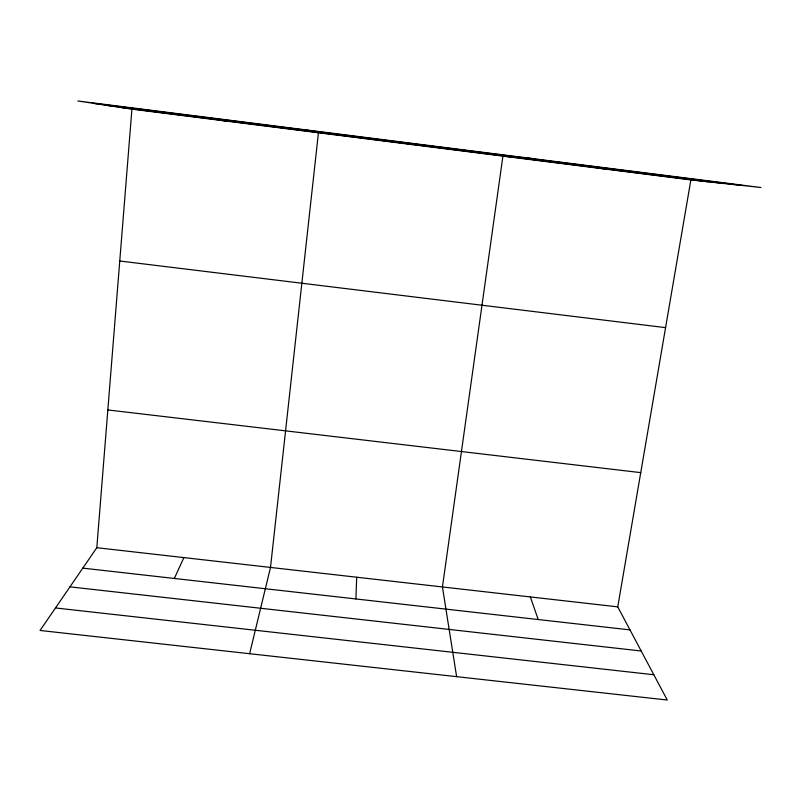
<?xml version="1.0" encoding="UTF-8"?>
<svg xmlns="http://www.w3.org/2000/svg" width="801" height="801" viewBox="0 0 801 801"><rect width="100%" height="100%" fill="white"/><g stroke="black" fill="none" stroke-linecap="round" stroke-linejoin="round"><path stroke-width="1.2" d="M355.894 598.958L356.695 577.221M690.873 179.925L617.751 606.858L667.253 700.024L40.05 630.467L96.811 547.714L131.915 109.156L77.817 100.976L760.95 187.504L690.873 179.925L131.915 109.156M249.622 653.706L270.508 567.438L318.438 132.766L306.332 129.922M174.328 578.462L183.88 557.596M410.933 144.48L413.006 144.42M531.794 158.478L502.918 156.125L442.442 586.953L456.62 676.665M597.156 168.06L609.281 169.281M69.967 586.853L641.2 650.993M55.489 607.959L653.816 674.742M96.811 547.714L617.751 606.858M82.803 568.129L629.997 629.896M107.835 409.942L640.74 472.63M119.76 261.006L665.571 327.639M92.696 103.229L741.726 185.421M106.543 105.321L723.804 183.489M118.728 107.164L708.004 181.777M217.391 119.649L225.431 120.991M530.332 596.935L538.222 619.533"/></g></svg>
